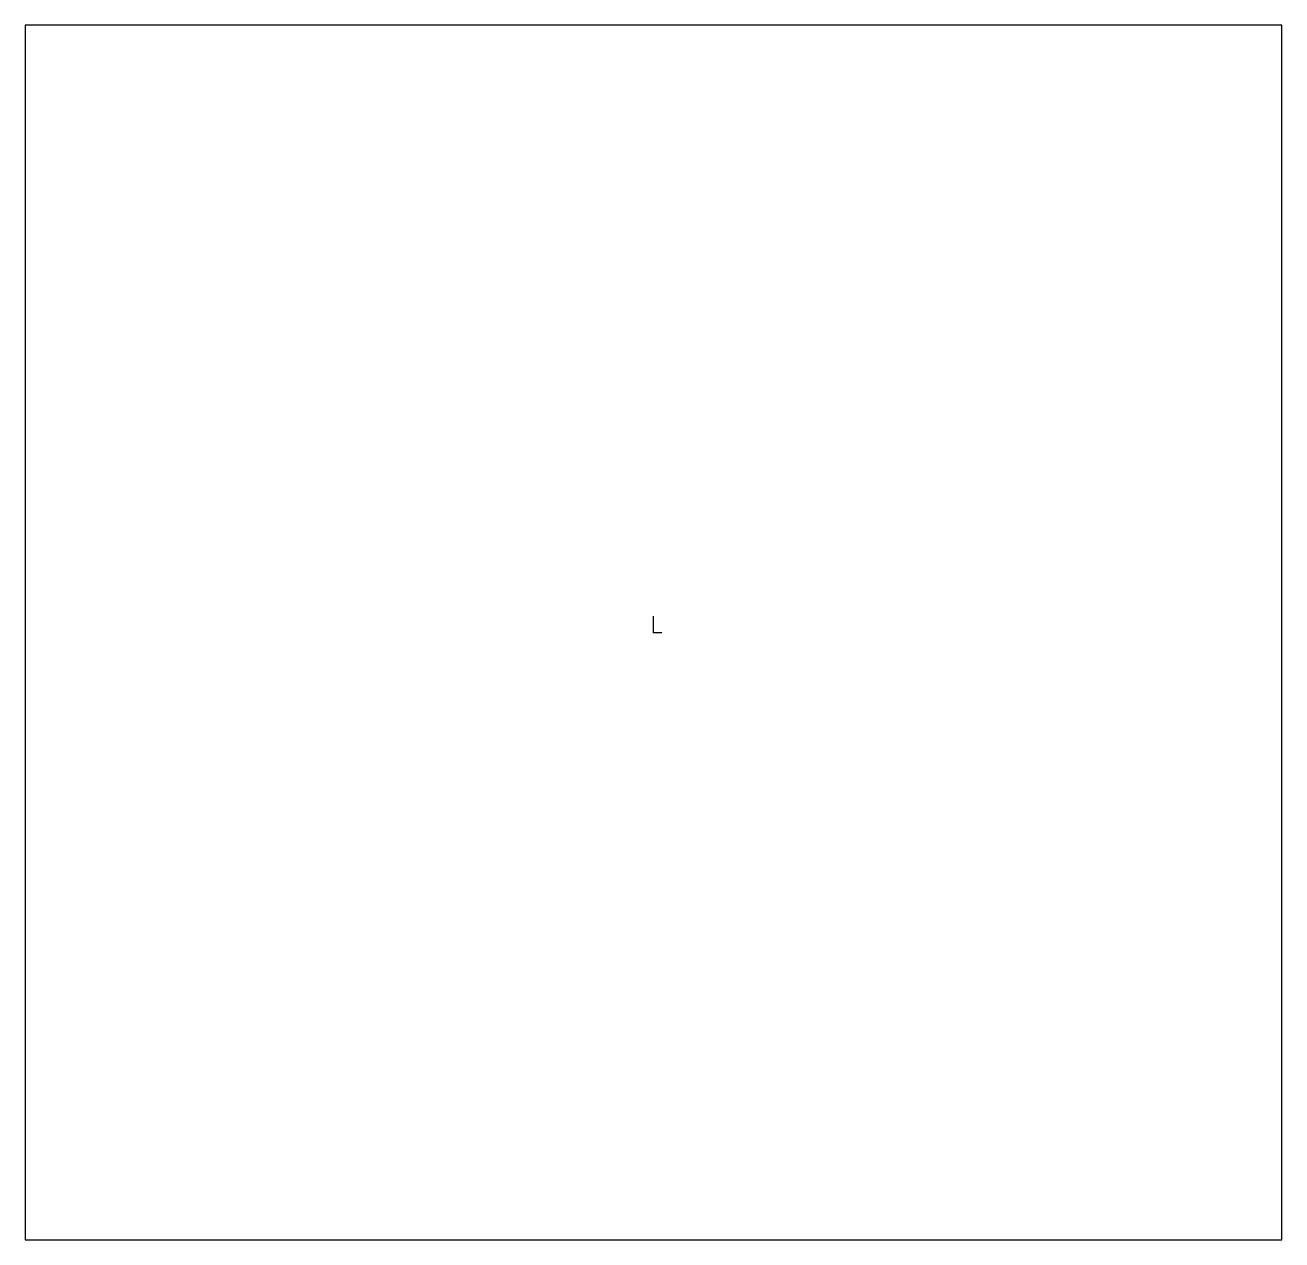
# Model space of a CAD drawing. Header units: millimetres. Extents: x -302 to 302, y -292 to 292.
import ezdxf

# ---------------------------------------------------------------- set-up
doc = ezdxf.new("R2010")
doc.units = ezdxf.units.MM
doc.header["$PDSIZE"] = -1

msp = doc.modelspace()

# ---------------------------------------------------------------- linework, layer by layer
at = {"color": 7, "linetype": 'Continuous', "lineweight": 25}
for p, q in [((-302.5, 292.5), (-302.5, -292.5)), ((302.5, 292.5), (-302.5, 292.5)), ((302.5, -292.5), (302.5, 292.5)), ((-302.5, -292.5), (302.5, -292.5))]:
    msp.add_line(p, q, dxfattribs=at)
at = {"color": 7, "linetype": 'Continuous'}
for q in [(0, 7.94), (3.97, 0)]:
    msp.add_line((0, 0), q, dxfattribs=at)
msp.add_point((0, 0), dxfattribs=at)

doc.saveas('drawing.dxf')
